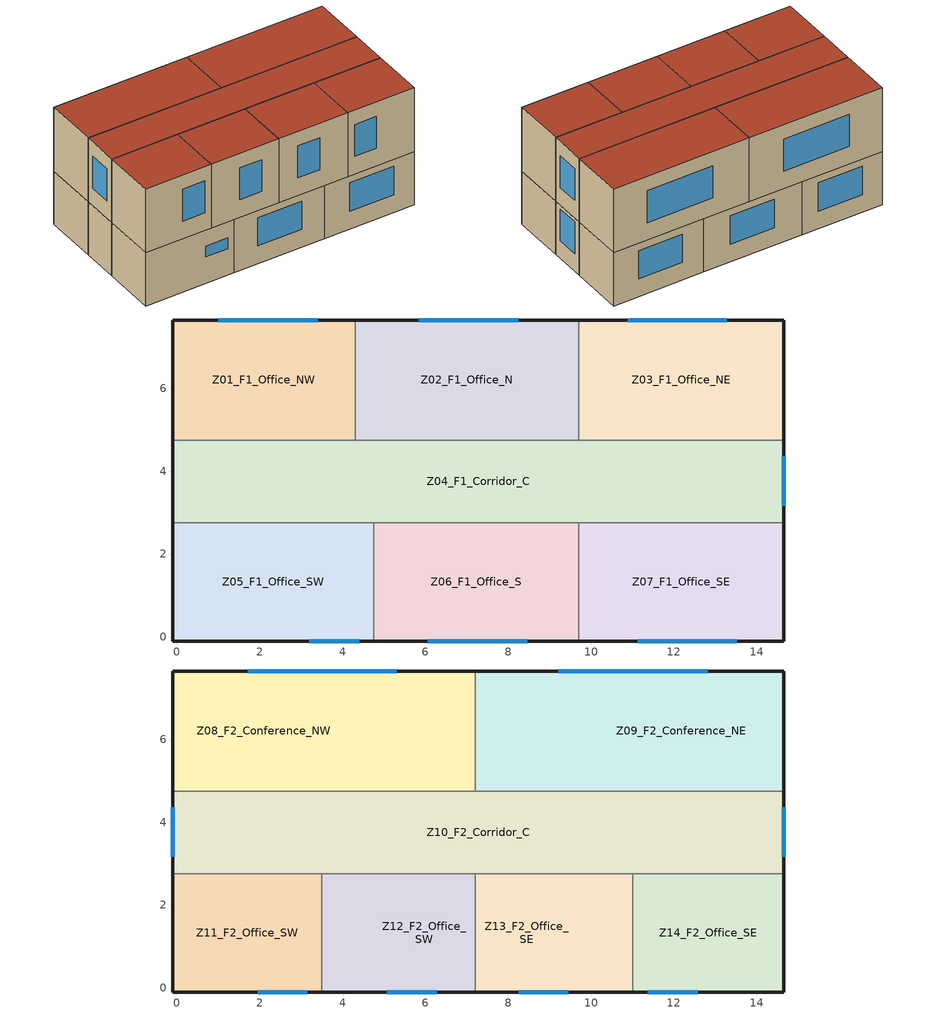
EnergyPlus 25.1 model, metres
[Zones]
Z01_F1_Office_NW
 floor ground (Default_GroundFloor): -0.1,4.75 -0.1,7.65 4.3,7.65 4.3,4.75 z0
 wall outside (Default_Ext_Wall): 4.3,7.65 -0.1,7.65 -0.1,4.75 z0:3
 wall to Z04_F1_Corridor_C (Default_Int_Wall): -0.1,4.75 4.3,4.75 z0:3
 wall to Z02_F1_Office_N (Default_Int_Wall): 4.3,4.75 4.3,7.65 z0:3
 window (Default_Window): 3.4,7.65 1,7.65 z1:2.6
Z02_F1_Office_N
 floor ground (Default_GroundFloor): 4.3,4.75 4.3,7.65 9.7,7.65 9.7,4.75 z0
 wall outside (Default_Ext_Wall): 9.7,7.65 4.3,7.65 z0:3
 wall to Z04_F1_Corridor_C (Default_Int_Wall): 4.3,4.75 9.7,4.75 z0:3
 wall to Z03_F1_Office_NE (Default_Int_Wall): 9.7,4.75 9.7,7.65 z0:3
 window (Default_Window): 8.24,7.65 5.84,7.65 z1:2.6
Z03_F1_Office_NE
 floor ground (Default_GroundFloor): 9.7,4.75 9.7,7.65 14.65,7.65 14.65,4.75 z0
 wall outside (Default_Ext_Wall): 14.65,4.75 14.65,7.65 9.7,7.65 z0:3
 wall to Z04_F1_Corridor_C (Default_Int_Wall): 9.7,4.75 14.65,4.75 z0:3
 window (Default_Window): 13.28,7.65 10.88,7.65 z1:2.6
Z04_F1_Corridor_C
 floor ground (Default_GroundFloor): -0.1,2.75 -0.1,4.75 14.65,4.75 14.65,2.75 z0
 wall outside (Default_Ext_Wall): 14.65,2.75 14.65,4.75 / -0.1,4.75 -0.1,2.75 z0:3
 wall to Z05_F1_Office_SW (Default_Int_Wall): -0.1,2.75 4.75,2.75 z0:3
 wall to Z06_F1_Office_S (Default_Int_Wall): 4.75,2.75 9.7,2.75 z0:3
 wall to Z07_F1_Office_SE (Default_Int_Wall): 9.7,2.75 14.65,2.75 z0:3
 window (Default_Window): 14.65,3.16 14.65,4.36 z1:2.8
Z05_F1_Office_SW
 floor ground (Default_GroundFloor): -0.1,-0.1 -0.1,2.75 4.75,2.75 4.75,-0.1 z0
 wall outside (Default_Ext_Wall): -0.1,2.75 -0.1,-0.1 4.75,-0.1 z0:3
 wall to Z06_F1_Office_S (Default_Int_Wall): 4.75,-0.1 4.75,2.75 z0:3
 window (Default_Window): 3.2,-0.1 4.4,-0.1 z1.5:2.1
Z06_F1_Office_S
 floor ground (Default_GroundFloor): 4.75,-0.1 4.75,2.75 9.7,2.75 9.7,-0.1 z0
 wall outside (Default_Ext_Wall): 4.75,-0.1 9.7,-0.1 z0:3
 wall to Z07_F1_Office_SE (Default_Int_Wall): 9.7,-0.1 9.7,2.75 z0:3
 window (Default_Window): 6.06,-0.1 8.46,-0.1 z1:2.6
Z07_F1_Office_SE
 floor ground (Default_GroundFloor): 9.7,-0.1 9.7,2.75 14.65,2.75 14.65,-0.1 z0
 wall outside (Default_Ext_Wall): 9.7,-0.1 14.65,-0.1 14.65,2.75 z0:3
 window (Default_Window): 11.12,-0.1 13.52,-0.1 z1:2.6
Z08_F2_Conference_NW
 floor to Z01_F1_Office_NW (Cons_InterFloor): -0.1,4.75 -0.1,7.65 4.3,7.65 4.3,4.75 z3
 floor to Z02_F1_Office_N (Cons_InterFloor): 4.3,4.75 4.3,7.65 7.2,7.65 7.2,4.75 z3
 wall outside (Default_Ext_Wall): 7.2,7.65 -0.1,7.65 -0.1,4.75 z3:6.6
 wall to Z10_F2_Corridor_C (Default_Int_Wall): -0.1,4.75 7.2,4.75 z3:6.6
 wall to Z09_F2_Conference_NE (Default_Int_Wall): 7.2,4.75 7.2,7.65 z3:6.6
 window (Default_Window): 5.31,7.65 1.71,7.65 z4:5.8
 roof outside (Default_Roof): -0.1,7.65 -0.1,4.75 7.2,4.75 7.2,7.65 z6.6
Z09_F2_Conference_NE
 floor to Z02_F1_Office_N (Cons_InterFloor): 7.2,4.75 7.2,7.65 9.7,7.65 9.7,4.75 z3
 floor to Z03_F1_Office_NE (Cons_InterFloor): 9.7,4.75 9.7,7.65 14.65,7.65 14.65,4.75 z3
 wall outside (Default_Ext_Wall): 14.65,4.75 14.65,7.65 7.2,7.65 z3:6.6
 wall to Z10_F2_Corridor_C (Default_Int_Wall): 7.2,4.75 14.65,4.75 z3:6.6
 window (Default_Window): 12.81,7.65 9.21,7.65 z4:5.8
 roof outside (Default_Roof): 7.2,7.65 7.2,4.75 14.65,4.75 14.65,7.65 z6.6
Z10_F2_Corridor_C
 floor to Z04_F1_Corridor_C (Cons_InterFloor): -0.1,2.75 -0.1,4.75 14.65,4.75 14.65,2.75 z3
 wall outside (Default_Ext_Wall): 14.65,2.75 14.65,4.75 / -0.1,4.75 -0.1,2.75 z3:6.6
 wall to Z11_F2_Office_SW (Default_Int_Wall): -0.1,2.75 3.5,2.75 z3:6.6
 wall to Z12_F2_Office_SW (Default_Int_Wall): 3.5,2.75 7.2,2.75 z3:6.6
 wall to Z13_F2_Office_SE (Default_Int_Wall): 7.2,2.75 11,2.75 z3:6.6
 wall to Z14_F2_Office_SE (Default_Int_Wall): 11,2.75 14.65,2.75 z3:6.6
 window (Default_Window): 14.65,3.16 14.65,4.36 / -0.1,4.36 -0.1,3.16 z4:5.8
 roof outside (Default_Roof): -0.1,4.75 -0.1,2.75 14.65,2.75 14.65,4.75 z6.6
Z11_F2_Office_SW
 floor to Z05_F1_Office_SW (Cons_InterFloor): -0.1,-0.1 -0.1,2.75 3.5,2.75 3.5,-0.1 z3
 wall outside (Default_Ext_Wall): -0.1,2.75 -0.1,-0.1 3.5,-0.1 z3:6.6
 wall to Z12_F2_Office_SW (Default_Int_Wall): 3.5,-0.1 3.5,2.75 z3:6.6
 window (Default_Window): 1.95,-0.1 3.15,-0.1 z4:5.8
 roof outside (Default_Roof): -0.1,2.75 -0.1,-0.1 3.5,-0.1 3.5,2.75 z6.6
Z12_F2_Office_SW
 floor to Z05_F1_Office_SW (Cons_InterFloor): 3.5,-0.1 3.5,2.75 4.75,2.75 4.75,-0.1 z3
 floor to Z06_F1_Office_S (Cons_InterFloor): 4.75,-0.1 4.75,2.75 7.2,2.75 7.2,-0.1 z3
 wall outside (Default_Ext_Wall): 3.5,-0.1 7.2,-0.1 z3:6.6
 wall to Z13_F2_Office_SE (Default_Int_Wall): 7.2,-0.1 7.2,2.75 z3:6.6
 window (Default_Window): 5.07,-0.1 6.27,-0.1 z4:5.8
 roof outside (Default_Roof): 3.5,2.75 3.5,-0.1 7.2,-0.1 7.2,2.75 z6.6
Z13_F2_Office_SE
 floor to Z06_F1_Office_S (Cons_InterFloor): 7.2,-0.1 7.2,2.75 9.7,2.75 9.7,-0.1 z3
 floor to Z07_F1_Office_SE (Cons_InterFloor): 9.7,-0.1 9.7,2.75 11,2.75 11,-0.1 z3
 wall outside (Default_Ext_Wall): 7.2,-0.1 11,-0.1 z3:6.6
 wall to Z14_F2_Office_SE (Default_Int_Wall): 11,-0.1 11,2.75 z3:6.6
 window (Default_Window): 8.25,-0.1 9.45,-0.1 z4:5.8
 roof outside (Default_Roof): 7.2,2.75 7.2,-0.1 11,-0.1 11,2.75 z6.6
Z14_F2_Office_SE
 floor to Z07_F1_Office_SE (Cons_InterFloor): 11,-0.1 11,2.75 14.65,2.75 14.65,-0.1 z3
 wall outside (Default_Ext_Wall): 11,-0.1 14.65,-0.1 14.65,2.75 z3:6.6
 window (Default_Window): 11.37,-0.1 12.57,-0.1 z4:5.8
 roof outside (Default_Roof): 11,2.75 11,-0.1 14.65,-0.1 14.65,2.75 z6.6
[BUILDING]
sm21_anchor: North Axis=0; Terrain=Suburbs; Loads Convergence Tolerance Value=0.04; Temperature Convergence Tolerance Value=0.4; Solar Distribution=FullExterior; Maximum Number of Warmup Days=25; Minimum Number of Warmup Days=1
[SITE:LOCATION]
Shenzhen_CN: Latitude=22.55; Longitude=114.06; Time Zone=8; Elevation=10
[MATERIAL] Thermal Absorptance=0.9; Solar Absorptance=0.7; Visible Absorptance=0.7
Name | Roughness | Thickness | Conductivity | Density | Specific Heat
Mat_Stucco | MediumRough | 0.02 | 0.72 | 1856 | 840
Mat_Gypsum | Smooth | 0.0125 | 0.16 | 800 | 1090
Mat_Floor_Concrete; Mat_InterFloor_Concrete | MediumRough | 0.15 | 1.95 | 2240 | 900
Mat_Roof_Deck | MediumRough | 0.05 | 1.95 | 2240 | 900
[MATERIAL:NOMASS] Roughness=MediumRough; Thermal Absorptance=0.9; Solar Absorptance=0.7; Visible Absorptance=0.7
Name | Thermal Resistance
Mat_Insulation_Wall | 2.5
Mat_Insulation_Roof | 3
Mat_Floor_Insulation | 1.5
Mat_Roof_Membrane | 0.2
[WINDOWMATERIAL:SIMPLEGLAZINGSYSTEM]
Mat_Glazing_Default: UFactor=2.5; Solar Heat Gain Coefficient=0.4; Visible Transmittance=0.6
[CONSTRUCTION]
Default_Ext_Wall: Mat_Stucco, Mat_Insulation_Wall, Mat_Gypsum
Default_Int_Wall: Mat_Gypsum, Mat_Insulation_Wall, Mat_Gypsum
Default_GroundFloor: Mat_Floor_Concrete, Mat_Floor_Insulation
Default_Roof: Mat_Roof_Membrane, Mat_Insulation_Roof, Mat_Roof_Deck, Mat_Gypsum
Cons_InterFloor: Mat_InterFloor_Concrete
Default_Window: Mat_Glazing_Default
[ZONE] Type=1; Multiplier=1; Ceiling Height=autocalculate; Volume=autocalculate; Floor Area=autocalculate; Zone Inside Convection Algorithm=TARP; Zone Outside Convection Algorithm=DOE-2; Part of Total Floor Area=Yes
Z01_F1_Office_NW; Z02_F1_Office_N; Z03_F1_Office_NE; Z04_F1_Corridor_C; Z05_F1_Office_SW; Z06_F1_Office_S; Z07_F1_Office_SE; Z08_F2_Conference_NW; Z09_F2_Conference_NE; Z10_F2_Corridor_C; Z11_F2_Office_SW; Z12_F2_Office_SW; Z13_F2_Office_SE; Z14_F2_Office_SE
[PEOPLE] Number of People Schedule=Sch_Occupancy; Number of People Calculation Method=Area/Person; Number of People=0; People per Floor Area=0; Fraction Radiant=0.3; Sensible Heat Fraction=Autocalculate; Activity Level Schedule=Sch_ActivityLevel; Carbon Dioxide Generation Rate=3.82e-08; Enable ASHRAE 55 Comfort Warnings=No; Mean Radiant Temperature Calculation Type=EnclosureAveraged; Clothing Insulation Calculation Method=ClothingInsulationSchedule; Cold Stress Temperature Threshold=15.56; Heat Stress Temperature Threshold=30
Name | Zone or ZoneList or Space or SpaceList | Floor Area per Person
Z01_F1_Office_NW_People | Z01_F1_Office_NW | 10
Z02_F1_Office_N_People | Z02_F1_Office_N | 10
Z03_F1_Office_NE_People | Z03_F1_Office_NE | 10
Z04_F1_Corridor_C_People | Z04_F1_Corridor_C | 20
Z05_F1_Office_SW_People | Z05_F1_Office_SW | 10
Z06_F1_Office_S_People | Z06_F1_Office_S | 10
Z07_F1_Office_SE_People | Z07_F1_Office_SE | 10
Z08_F2_Conference_NW_People | Z08_F2_Conference_NW | 5
Z09_F2_Conference_NE_People | Z09_F2_Conference_NE | 5
Z10_F2_Corridor_C_People | Z10_F2_Corridor_C | 20
Z11_F2_Office_SW_People; Z12_F2_Office_SW_People | Z11_F2_Office_SW | 10
Z13_F2_Office_SE_People; Z14_F2_Office_SE_People | Z13_F2_Office_SE | 10
[LIGHTS] Schedule=Sch_Lights; Design Level Calculation Method=Watts/Area; Lighting Level=0; Watts per Person=0; Return Air Fraction=0; Fraction Radiant=0.3; Fraction Visible=0.5; Fraction Replaceable=1; EndUse Subcategory=General; Return Air Fraction Calculated from Plenum Temperature=No; Return Air Fraction Function of Plenum Temperature Coefficient 1=0; Return Air Fraction Function of Plenum Temperature Coefficient 2=0
Name | Zone or ZoneList or Space or SpaceList | Watts per Floor Area
Z01_F1_Office_NW_Lights | Z01_F1_Office_NW | 10
Z02_F1_Office_N_Lights | Z02_F1_Office_N | 10
Z03_F1_Office_NE_Lights | Z03_F1_Office_NE | 10
Z04_F1_Corridor_C_Lights | Z04_F1_Corridor_C | 5
Z05_F1_Office_SW_Lights | Z05_F1_Office_SW | 10
Z06_F1_Office_S_Lights | Z06_F1_Office_S | 10
Z07_F1_Office_SE_Lights | Z07_F1_Office_SE | 10
Z08_F2_Conference_NW_Lights | Z08_F2_Conference_NW | 10
Z09_F2_Conference_NE_Lights | Z09_F2_Conference_NE | 10
Z10_F2_Corridor_C_Lights | Z10_F2_Corridor_C | 5
Z11_F2_Office_SW_Lights | Z11_F2_Office_SW | 10
Z12_F2_Office_SW_Lights | Z12_F2_Office_SW | 10
Z13_F2_Office_SE_Lights | Z13_F2_Office_SE | 10
Z14_F2_Office_SE_Lights | Z14_F2_Office_SE | 10
[HVACTEMPLATE:THERMOSTAT]
Thermostat: Heating Setpoint Schedule=Sch_Heating_Setpoint; Cooling Setpoint Schedule=Sch_Cooling_Setpoint
[HVACTEMPLATE:ZONE:IDEALLOADSAIRSYSTEM] Template Thermostat=Thermostat; System Availability Schedule=Sch_HVAC_Availability; Maximum Heating Supply Air Temperature=50; Minimum Cooling Supply Air Temperature=13; Maximum Heating Supply Air Humidity Ratio=0.0156; Minimum Cooling Supply Air Humidity Ratio=0.0077; Heating Limit=NoLimit; Cooling Limit=NoLimit; Dehumidification Control Type=ConstantSensibleHeatRatio; Cooling Sensible Heat Ratio=0.7; Dehumidification Setpoint=60; Humidification Control Type=None; Humidification Setpoint=30; Outdoor Air Method=None; Outdoor Air Flow Rate per Person=0.00944; Outdoor Air Flow Rate per Zone Floor Area=0; Outdoor Air Flow Rate per Zone=0; Demand Controlled Ventilation Type=None; Outdoor Air Economizer Type=NoEconomizer; Heat Recovery Type=None; Sensible Heat Recovery Effectiveness=0.7; Latent Heat Recovery Effectiveness=0.65
Z01_F1_Office_NW; Z02_F1_Office_N; Z03_F1_Office_NE; Z04_F1_Corridor_C; Z05_F1_Office_SW; Z06_F1_Office_S; Z07_F1_Office_SE; Z08_F2_Conference_NW; Z09_F2_Conference_NE; Z10_F2_Corridor_C; Z11_F2_Office_SW; Z12_F2_Office_SW; Z13_F2_Office_SE; Z14_F2_Office_SE
[SCHEDULE:COMPACT]
Sch_Heating_Setpoint: Through: 12/31, For: AllDays, Until: 24:00, 20
Sch_Cooling_Setpoint: Through: 12/31, For: AllDays, Until: 24:00, 24
Sch_HVAC_Availability: Through: 12/31, For: AllDays, Until: 24:00, 1
Sch_Occupancy; Sch_Lights: Through: 12/31, For: Weekdays, Until: 09:00, 0, Until: 18:00, 1, Until: 24:00, 0, For: Weekends, Until: 24:00, 0, For: Holidays, Until: 24:00, 0, For: AllOtherDays, Until: 24:00, 0
Sch_ActivityLevel: Through: 12/31, For: AllDays, Until: 24:00, 120
